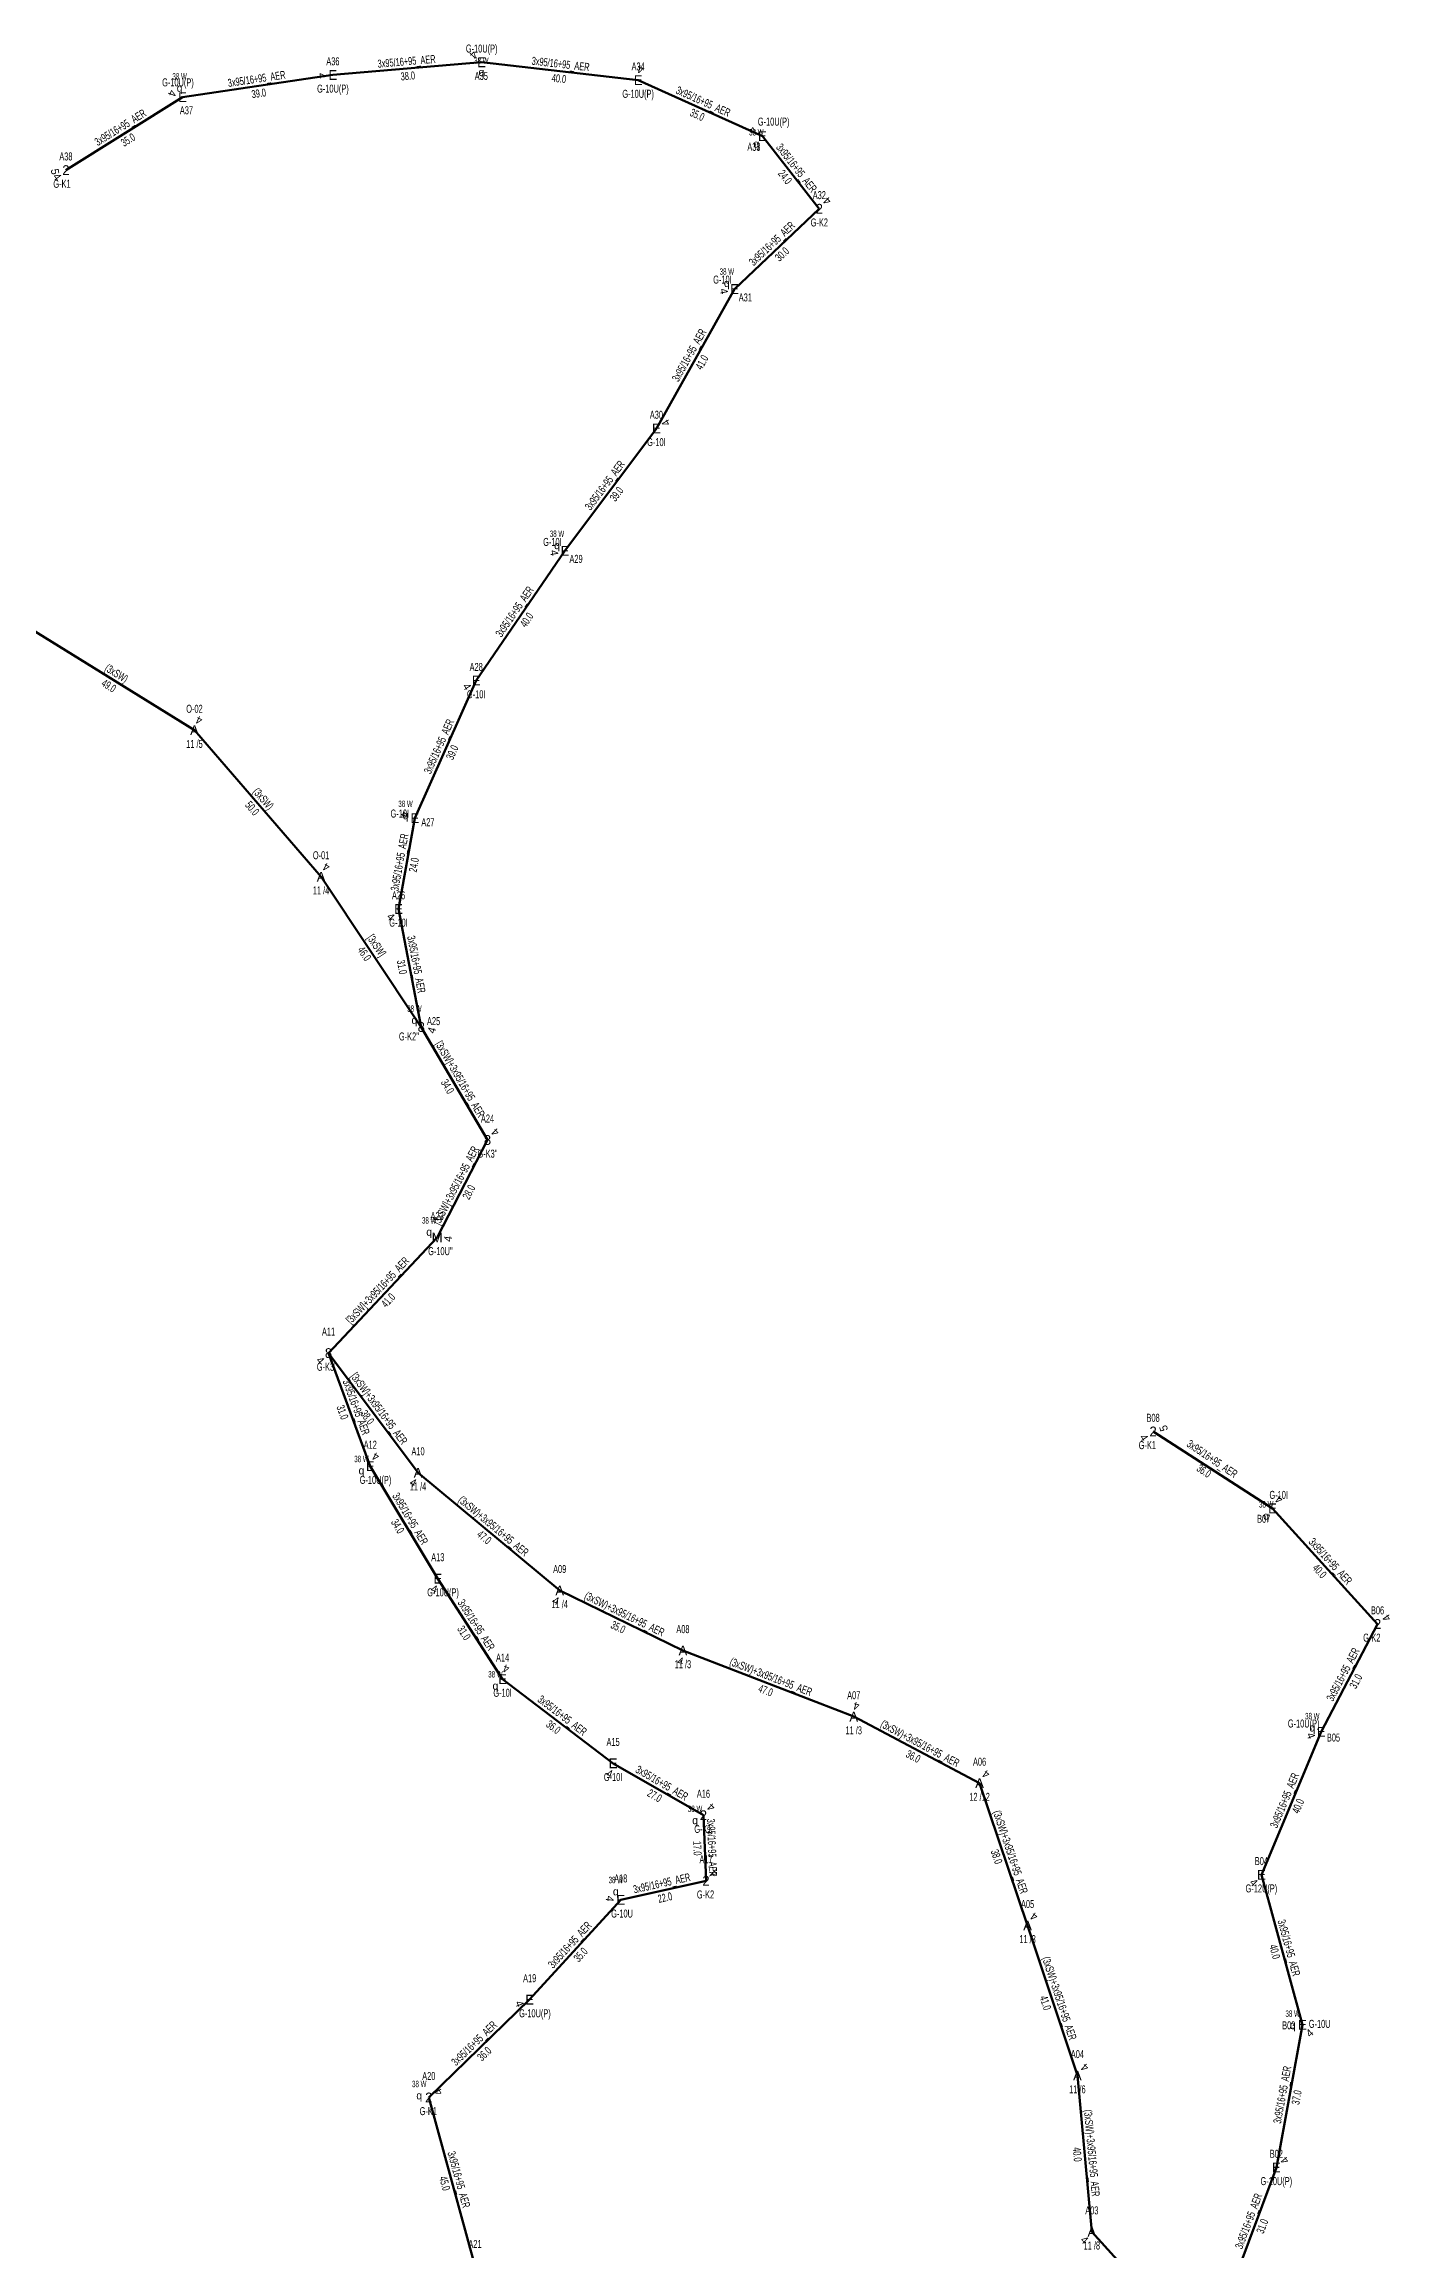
# Model space of a CAD drawing. Header units: millimetres. Extents: x 431745 to 436691, y 4033035 to 4040054.
# Drawn here: x 433035 to 433380, y 4035058 to 4035623 of the extents above; entities that cross this region are included whole.
import ezdxf
from ezdxf.enums import TextEntityAlignment as Align

# ---------------------------------------------------------------- set-up
doc = ezdxf.new("R2010")
doc.units = ezdxf.units.MM
for name, color, linetype, lineweight in [('DIREK_AG_YENI', 108, 'Continuous', 25), ('DIREK_OG_MEVCUT', 16, 'Continuous', 25), ('DIREK_OG_YENI', 10, 'Continuous', 25), ('HAT_AG_HAVAI_YENI', 3, 'Continuous', 50), ('HAT_OG_HAVAI_BYSK', 1, 'Continuous', 70), ('HAT_OG_HAVAI_MEVCUT', 48, 'Continuous', 70), ('HAT_OG_HAVAI_YENI', 1, 'Continuous', 70)]:
    doc.layers.add(name, color=color, linetype=linetype, lineweight=lineweight)
doc.layers.add('LAMBA_GUCU', color=4, linetype='Continuous')
doc.styles.add('Direk', font='B_CAD')
doc.styles.get("Standard").update_dxf_attribs({"font": 'Arial'})

msp = doc.modelspace()

# ---------------------------------------------------------------- linework, layer by layer
at = {"layer": 'HAT_AG_HAVAI_YENI'}
for p, q in [((433109.275882, 4035615.219887), (433070.708433, 4035609.530819)), ((433147.369083, 4035618.468687), (433109.275882, 4035615.219887)), ((433187.526998, 4035613.897119), (433147.369083, 4035618.468687)), ((433219.371002, 4035599.563623), (433187.526998, 4035613.897119)), ((433070.708433, 4035609.530819), (433040.829934, 4035590.842625)), ((433233.979029, 4035580.934518), (433219.371002, 4035599.563623)), ((433212.248459, 4035560.369294), (433233.979029, 4035580.934518)), ((433192.210647, 4035524.651599), (433212.248459, 4035560.369294)), ((433168.76242, 4035493.269667), (433192.210647, 4035524.651599)), ((433146.015, 4035460.041), (433168.76242, 4035493.269667)), ((433130.285082, 4035424.789739), (433146.015, 4035460.041)), ((433126.106823, 4035401.520422), (433130.285082, 4035424.789739)), ((433131.935661, 4035371.266824), (433126.106823, 4035401.520422)), ((433108.157, 4035287.723), (433118.854, 4035258.744)), ((433350.155, 4035247.94), (433319.548, 4035267.647)), ((433118.854, 4035258.744), (433136.172, 4035229.928)), ((433377.088, 4035218.313), (433350.155, 4035247.94)), ((433136.172, 4035229.928), (433152.78348, 4035204.193618)), ((433362.625668, 4035190.709817), (433377.088, 4035218.313)), ((433152.78348, 4035204.193618), (433181.109482, 4035182.603115)), ((433347.31, 4035154.068), (433362.625668, 4035190.709817)), ((433181.109482, 4035182.603115), (433204.269, 4035169.317)), ((433204.269, 4035169.317), (433204.932, 4035152.512)), ((433204.932, 4035152.512), (433183.064, 4035147.622)), ((433357.823, 4035115.627), (433347.31, 4035154.068)), ((433183.064, 4035147.622), (433159.721, 4035122.064)), ((433159.721, 4035122.064), (433133.859, 4035096.9971)), ((433351.143034, 4035079.06701), (433357.823, 4035115.627)), ((433133.859, 4035096.9971), (433145.695034, 4035053.960089)), ((433351.143034, 4035079.06701), (433340.393, 4035050.268))]:
    msp.add_line(p, q, dxfattribs=at)
at = {"layer": 'HAT_OG_HAVAI_BYSK'}
for p, q in [((433106.248031, 4035409.786888), (433131.935661, 4035371.266824)), ((433148.91252, 4035342.334023), (433131.935661, 4035371.266824)), ((433148.91252, 4035342.334023), (433136.002, 4035317.349)), ((433108.157, 4035287.723), (433136.002, 4035317.349)), ((433108.157, 4035287.723), (433131.104605, 4035257.065842))]:
    msp.add_line(p, q, dxfattribs=at)
at = {"layer": 'HAT_OG_HAVAI_MEVCUT'}
for p, q in [((433031.855863, 4035473.31553), (433073.785137, 4035447.317433)), ((433073.785137, 4035447.317433), (433106.248031, 4035409.786888)), ((433131.104605, 4035257.065842), (433167.423903, 4035226.896195)), ((433167.423903, 4035226.896195), (433199.008443, 4035211.501885)), ((433199.008443, 4035211.501885), (433242.801581, 4035194.574035)), ((433275.060859, 4035177.530634), (433242.801581, 4035194.574035)), ((433275.060859, 4035177.530634), (433287.366174, 4035141.060507)), ((433287.366174, 4035141.060507), (433300.137626, 4035102.596798)), ((433300.137626, 4035102.596798), (433303.837451, 4035062.563046))]:
    msp.add_line(p, q, dxfattribs=at)
at = {"layer": 'HAT_OG_HAVAI_YENI'}
msp.add_line((433329.44288, 4035034.368702), (433303.837451, 4035062.563046), dxfattribs=at)

# ---------------------------------------------------------------- texts
at = {"layer": 'DIREK_AG_YENI', "width": 0.53}
for s, p in [('A36', (433109.275882, 4035618.719887)), ('G-10U(P)', (433147.418879, 4035621.991071)), ('G-10U(P)', (433069.552199, 4035613.327264)), ('A35', (433147.319608, 4035614.969036)), ('A34', (433187.526998, 4035617.397119)), ('G-10U(P)', (433109.275882, 4035611.719887)), ('G-10U(P)', (433187.526998, 4035610.397119)), ('A37', (433071.72814, 4035606.182656)), ('G-10U(P)', (433222.268625, 4035603.263652)), ('A33', (433217.213024, 4035596.808059)), ('A38', (433040.829934, 4035594.342625)), ('G-K1', (433039.818219, 4035587.342625)), ('A32', (433233.979029, 4035584.434518)), ('G-K2', (433233.979029, 4035577.434518)), ('G-10I', (433209.142169, 4035562.790562)), ('A31', (433215.008922, 4035558.217588)), ('A30', (433192.210647, 4035528.151599)), ('G-10I', (433192.210647, 4035521.151599)), ('G-10I', (433165.54815, 4035495.569217)), ('A29', (433171.608961, 4035491.233198)), ('A28', (433146.015, 4035463.541)), ('G-10I', (433146.015, 4035456.541)), ('G-10I', (433126.432246, 4035425.976016)), ('A27', (433133.630116, 4035423.759813)), ('A26', (433126.106823, 4035405.020422)), ('G-10I', (433126.106823, 4035398.020422)), ('B08', (433319.548, 4035271.147)), ('A12', (433118.854, 4035264.244)), ('G-K1', (433318.072314, 4035264.147)), ('G-10U(P)', (433120.202925, 4035255.244)), ('G-10I', (433351.739109, 4035251.404451)), ('B07', (433347.893494, 4035245.268747)), ('A13', (433136.172, 4035235.428)), ('G-10U(P)', (433137.520925, 4035226.428)), ('B06', (433377.088, 4035221.813)), ('G-K2', (433375.612314, 4035214.813)), ('A14', (433152.78348, 4035209.693618)), ('G-10I', (433152.78348, 4035200.693618)), ('G-10U(P)', (433358.140421, 4035192.817397)), ('B05', (433365.793383, 4035189.221333)), ('A15', (433181.109482, 4035188.103115)), ('G-10I', (433181.109482, 4035179.103115)), ('A16', (433204.269, 4035174.817)), ('G-K1', (433204.142239, 4035165.817)), ('A17', (433204.932, 4035158.012)), ('B04', (433347.31, 4035157.568)), ('A18', (433183.064, 4035153.122)), ('G-K2', (433204.805239, 4035149.012)), ('G-12U(P)', (433347.31, 4035150.568)), ('G-10U', (433183.40121, 4035144.122)), ('A19', (433159.721, 4035127.564)), ('G-10U(P)', (433161.069925, 4035118.564)), ('B03', (433354.326254, 4035115.476117)), ('G-10U', (433362.250066, 4035115.86168)), ('A20', (433133.859, 4035102.4971)), ('G-K1', (433133.732239, 4035093.4971)), ('B02', (433351.143034, 4035082.56701)), ('G-10U(P)', (433351.143034, 4035075.56701)), ('A21', (433145.695034, 4035059.460089))]:
    msp.add_text(s, height=2.05, dxfattribs=at).set_placement(p, align=Align.MIDDLE_CENTER)
at = {"layer": 'DIREK_AG_YENI', "color": 32, "style": 'Direk'}
for s, rotation, p in [('4', 227.032385, (433145.320213, 4035620.377124)), ('4', 274.195583, (433106.483385, 4035615.015035)), ('4', 527.883365, (433188.114725, 4035616.634741)), ('4', 249.481675, (433068.086065, 4035610.512238)), ('4', 238.850496, (433216.974705, 4035601.011987)), ('5', 277.951162, (433038.056852, 4035590.455304)), ('4', 306.938729, (433038.591954, 4035589.159935)), ('4', 495.000001, (433235.958928, 4035582.914417)), ('4', 281.385954, (433209.503564, 4035559.816526)), ('4', 480.353676, (433194.62683, 4035526.066541)), ('4', 280.012447, (433166.005064, 4035492.782853)), ('4', 302.976241, (433143.66609, 4035458.516985)), ('4', 249.419519, (433127.66378, 4035425.774003)), ('4', 315.000001, (433124.126924, 4035399.540523)), ('5', 106.784629, (433322.228712, 4035268.45557)), ('4', 303.569256, (433317.214989, 4035266.098755)), ('4', 510.502631, (433120.232674, 4035261.181059)), ('4', 503.850462, (433351.806705, 4035250.200944)), ('4', 341.041143, (433135.26231, 4035227.279894)), ('4', 483.569256, (433379.421011, 4035219.861245)), ('4', 521.342405, (433153.679233, 4035206.846471)), ('4', 291.07372, (433360.012936, 4035189.703024)), ('4', 341.342405, (433180.213729, 4035179.950263)), ('4', 496.129648, (433206.209481, 4035171.335547)), ('4', 493.9629, (433206.94741, 4035154.455739)), ('4', 315.000001, (433345.330101, 4035152.088101)), ('4', 263.846209, (433180.280134, 4035147.922153)), ('4', 292.052788, (433157.125853, 4035121.01271)), ('4', 401.339996, (433359.672473, 4035113.524751)), ('4', 479.741443, (433136.290164, 4035098.386143)), ('4', 489.822782, (433353.293515, 4035080.860172))]:
    msp.add_text(s, height=2, rotation=rotation, dxfattribs=at).set_placement(p, align=Align.MIDDLE_CENTER)
at = {"layer": 'DIREK_AG_YENI', "style": 'Direk'}
for s, p in [('E', (433147.369083, 4035618.468687)), ('E', (433109.275882, 4035615.219887)), ('E', (433187.526998, 4035613.897119)), ('E', (433070.708433, 4035609.530819)), ('E', (433219.371002, 4035599.563623)), ('2', (433040.829934, 4035590.842625)), ('2', (433233.979029, 4035580.934518)), ('E', (433212.248459, 4035560.369294)), ('E', (433192.210647, 4035524.651599)), ('E', (433168.76242, 4035493.269667)), ('E', (433146.015, 4035460.041)), ('E', (433130.285082, 4035424.789739)), ('E', (433126.106823, 4035401.520422)), ('2', (433319.548, 4035267.647)), ('E', (433118.854, 4035258.744)), ('E', (433350.155, 4035247.94)), ('E', (433136.172, 4035229.928)), ('2', (433377.088, 4035218.313)), ('E', (433152.78348, 4035204.193618)), ('E', (433362.625668, 4035190.709817)), ('E', (433181.109482, 4035182.603115)), ('2', (433204.269, 4035169.317)), ('2', (433204.932, 4035152.512)), ('E', (433347.31, 4035154.068)), ('E', (433183.064, 4035147.622)), ('E', (433159.721, 4035122.064)), ('E', (433357.823, 4035115.627)), ('2', (433133.859, 4035096.9971)), ('E', (433351.143034, 4035079.06701))]:
    msp.add_text(s, height=2.5, dxfattribs=at).set_placement(p, align=Align.MIDDLE_CENTER)
at = {"layer": 'DIREK_AG_YENI', "color": 4, "style": 'Direk'}
for p in [(433147.333744, 4035615.968936), (433069.980071, 4035611.922364), (433217.829589, 4035597.595363), (433210.276699, 4035561.906227), (433166.729177, 4035494.724288), (433127.895772, 4035425.525401), (433116.60004, 4035257.66249), (433348.539639, 4035246.031962), (433150.948073, 4035202.496185), (433360.363015, 4035191.773019), (433202.130785, 4035168.021609), (433181.810263, 4035149.784902), (433355.325324, 4035115.519227), (433131.414214, 4035097.519612)]:
    msp.add_text('q', height=2, dxfattribs=at).set_placement(p, align=Align.MIDDLE_CENTER)
at = {"layer": 'DIREK_OG_MEVCUT', "width": 0.53}
for s, p in [('O-02', (433073.785137, 4035452.817433)), ('11 /5', (433073.785137, 4035443.817433)), ('O-01', (433106.248031, 4035415.286888)), ('11 /4', (433106.248031, 4035406.286888)), ('A10', (433131.104605, 4035262.565842)), ('11 /4', (433131.104605, 4035253.565842)), ('A09', (433167.423903, 4035232.396195)), ('11 /4', (433167.423903, 4035223.396195)), ('A08', (433199.008443, 4035217.001885)), ('11 /3', (433199.008443, 4035208.001885)), ('A07', (433242.801581, 4035200.074035)), ('11 /3', (433242.801581, 4035191.074035)), ('A06', (433275.060859, 4035183.030634)), ('12 /12', (433275.060859, 4035174.030634)), ('A05', (433287.366174, 4035146.560507)), ('11 /3', (433287.366174, 4035137.560507)), ('A04', (433300.137626, 4035108.096798)), ('11 /6', (433300.137626, 4035099.096798)), ('A03', (433303.837451, 4035068.063046)), ('11 /8', (433303.837451, 4035059.063046))]:
    msp.add_text(s, height=2.05, dxfattribs=at).set_placement(p, align=Align.MIDDLE_CENTER)
at = {"layer": 'DIREK_OG_MEVCUT', "color": 32, "style": 'Direk'}
for rotation, p in [(515.429455, (433074.949414, 4035449.863893)), (511.848941, (433107.569065, 4035412.255667)), (333.407861, (433129.851223, 4035254.562038)), (340.142165, (433166.472778, 4035224.262688)), (347.007695, (433198.378946, 4035208.773564)), (526.075682, (433243.475374, 4035197.291755)), (504.322406, (433276.693885, 4035179.805107)), (504.184091, (433289.004686, 4035143.331031)), (497.640073, (433302.024226, 4035104.665793)), (317.640073, (433301.950851, 4035060.494051))]:
    msp.add_text('4', height=2, rotation=rotation, dxfattribs=at).set_placement(p, align=Align.MIDDLE_CENTER)
at = {"layer": 'DIREK_OG_MEVCUT', "style": 'Direk'}
for p in [(433073.785137, 4035447.317433), (433106.248031, 4035409.786888), (433131.104605, 4035257.065842), (433167.423903, 4035226.896195), (433199.008443, 4035211.501885), (433242.801581, 4035194.574035), (433275.060859, 4035177.530634), (433287.366174, 4035141.060507), (433300.137626, 4035102.596798), (433303.837451, 4035062.563046)]:
    msp.add_text('A', height=2.5, dxfattribs=at).set_placement(p, align=Align.MIDDLE_CENTER)
at = {"layer": 'DIREK_OG_YENI', "color": 4, "style": 'Direk'}
for p in [(433130.167894, 4035373.034591), (433133.961048, 4035318.792785)]:
    msp.add_text('q', height=2, dxfattribs=at).set_placement(p, align=Align.MIDDLE_CENTER)
at = {"layer": 'DIREK_OG_YENI', "style": 'Direk'}
for s, p in [('8', (433131.935661, 4035371.266824)), ('8', (433148.91252, 4035342.334023)), ('M', (433136.002, 4035317.349)), ('8', (433108.157, 4035287.723))]:
    msp.add_text(s, height=2.5, dxfattribs=at).set_placement(p, align=Align.MIDDLE_CENTER)
at = {"layer": 'DIREK_OG_YENI', "color": 32, "style": 'Direk'}
for rotation, p in [(433.077331, (433134.614416, 4035370.451798)), (495.000001, (433150.892419, 4035344.313922)), (443.062283, (433138.781499, 4035317.010787)), (311.561792, (433106.061926, 4035285.865403))]:
    msp.add_text('4', height=2, rotation=rotation, dxfattribs=at).set_placement(p, align=Align.MIDDLE_CENTER)
at = {"layer": 'DIREK_OG_YENI', "width": 0.53}
for s, p in [('A25', (433135.088062, 4035372.78747)), ("G-K2''", (433128.780896, 4035368.861799)), ('A24', (433148.91252, 4035347.834023)), ("G-K3''", (433148.91252, 4035338.834023)), ('A23', (433136.002, 4035322.849)), ("G-10U''", (433136.839132, 4035313.849)), ('A11', (433108.157, 4035293.223)), ("G-K3''", (433107.734915, 4035284.223))]:
    msp.add_text(s, height=2.05, dxfattribs=at).set_placement(p, align=Align.MIDDLE_CENTER)
at = {"layer": 'HAT_AG_HAVAI_YENI', "lineweight": 30, "width": 0.53}
for rotation, p in [(364.874706, (433128.250252, 4035617.691212)), (353.505421, (433167.544183, 4035617.027448)), (368.391164, (433089.868116, 4035613.216254)), (335.766727, (433203.797885, 4035607.50547)), (392.024867, (433055.318439, 4035600.907367, 216520.414967)), (308.101796, (433227.343894, 4035590.773572)), (43.421769, (433222.529485, 4035571.269273)), (60.707349, (433201.48824, 4035542.926327)), (53.233328, (433179.805616, 4035509.469407)), (55.605372, (433156.687209, 4035477.135437)), (65.952714, (433137.373703, 4035442.761684)), (79.820397, (433127.359332, 4035413.305305)), (280.67421, (433129.682176, 4035387.140633)), (290.260174, (433114.302799, 4035273.527822)), (325.964919, (433334.12273, 4035259.794109)), (301.005245, (433128.241243, 4035244.773948)), (312.27288, (433364.250522, 4035233.698236)), (302.842526, (433145.191682, 4035217.521909)), (62.347364, (433369.104099, 4035204.905695)), (322.684807, (433167.461751, 4035194.074383)), (330.156883, (433193.111987, 4035176.697166)), (67.315746, (433354.183474, 4035172.71657)), (272.259591, (433205.449399, 4035160.947926)), (372.605577, (433193.812439, 4035150.896607)), (407.593474, (433170.764878, 4035135.416229, 216579.8605)), (285.295266, (433353.386058, 4035135.071573)), (404.105573, (433146.198415, 4035110.1409, 216566.9295)), (79.646232, (433353.646635, 4035097.499764)), (285.377311, (433140.596588, 4035075.703993, 216572.847517)), (429.531075, (433344.971786, 4035064.964588, 216670.196602))]:
    msp.add_text('3x95/16+95_AER', height=2.05, rotation=rotation, dxfattribs=at).set_placement(p, align=Align.CENTER)
for s, rotation, p in [('38.0', 364.874706, (433128.394713, 4035615.997361)), ('40.0', 353.505421, (433167.351897, 4035615.338358)), ('39.0', 368.391164, (433090.116198, 4035611.534452)), ('35.0', 335.766727, (433203.100115, 4035605.955271)), ('35.0', 392.024867, (433056.219928, 4035599.466077, 216520.414967)), ('24.0', 308.101796, (433226.006137, 4035589.724569)), ('30.0', 43.421769, (433223.698003, 4035570.03454)), ('41.0', 60.707349, (433202.970865, 4035542.094567)), ('39.0', 53.233328, (433181.167451, 4035508.451859)), ('40.0', 55.605372, (433158.089992, 4035476.175125)), ('39.0', 65.952714, (433138.926159, 4035442.06895)), ('24.0', 79.820397, (433129.032572, 4035413.004856)), ('31.0', 280.67421, (433128.011592, 4035386.825751)), ('31.0', 290.260174, (433112.707979, 4035272.93914)), ('36.0', 325.964919, (433333.171239, 4035258.385328)), ('34.0', 301.005245, (433126.784139, 4035243.89825)), ('40.0', 312.27288, (433362.992608, 4035232.55471)), ('31.0', 302.842526, (433143.763403, 4035216.599944)), ('31.0', 62.347364, (433370.609921, 4035204.116709)), ('36.0', 322.684807, (433166.431212, 4035192.722351)), ('27.0', 330.156883, (433192.266022, 4035175.222601)), ('40.0', 67.315746, (433355.751969, 4035172.060961)), ('17.0', 272.259591, (433203.750721, 4035160.8809)), ('22.0', 372.605577, (433194.183444, 4035149.237584)), ('35.0', 407.593474, (433172.020122, 4035134.269771, 216579.8605)), ('40.0', 285.295266, (433351.746273, 4035134.623125)), ('36.0', 404.105573, (433147.381585, 4035108.9202, 216566.9295)), ('37.0', 79.646232, (433355.318954, 4035097.19423)), ('45.0', 285.377311, (433138.957447, 4035075.253196, 216572.847517)), ('31.0', 429.531075, (433346.564451, 4035064.370099, 216670.196602))]:
    msp.add_text(s, height=2.05, rotation=rotation, dxfattribs=at).set_placement(p, align=Align.TOP_CENTER)
at = {"layer": 'HAT_OG_HAVAI_BYSK', "lineweight": 30, "width": 0.53}
for s, rotation, p in [('[3xSW]', 304.160145, (433119.620839, 4035391.593707)), ('[3xSW]+3x95/16+95_AER', 300.47042, (433141.022867, 4035357.420041, 216565.834)), ('[3xSW]+3x95/16+95_AER', 422.673748, (433141.702151, 4035330.231503, 216568.001037)), ('[3xSW]+3x95/16+95_AER', 46.774528, (433121.460172, 4035303.117934, 216568.001037)), ('[3xSW]+3x95/16+95_AER', 306.815719, (433120.311285, 4035272.903778))]:
    msp.add_text(s, height=2.05, rotation=rotation, dxfattribs=at).set_placement(p, align=Align.CENTER)
for s, rotation, p in [('46.0', 304.160145, (433118.214138, 4035390.639143)), ('34.0', 300.47042, (433139.557653, 4035356.557982, 216565.834)), ('28.0', 422.673748, (433143.212443, 4035329.451107, 216568.001037)), ('41.0', 46.774528, (433122.698901, 4035301.953653, 216568.001037)), ('38.0', 306.815719, (433118.950321, 4035271.885064))]:
    msp.add_text(s, height=2.05, rotation=rotation, dxfattribs=at).set_placement(p, align=Align.TOP_CENTER)
at = {"layer": 'HAT_OG_HAVAI_MEVCUT', "lineweight": 30, "width": 0.53}
for s, rotation, p in [('(3xSW)', 328.199166, (433053.268423, 4035461.038884)), ('(3xSW)', 310.858908, (433090.659459, 4035429.108229)), ('(3xSW)+3x95/16+95_AER', 320.284328, (433149.807386, 4035242.634859)), ('(3xSW)+3x95/16+95_AER', 334.015388, (433183.588583, 4035219.963115)), ('(3xSW)+3x95/16+95_AER', 338.866432, (433221.211474, 4035203.830791)), ('(3xSW)+3x95/16+95_AER', 332.151362, (433259.328287, 4035186.803891)), ('(3xSW)+3x95/16+95_AER', 288.644809, (433282.018907, 4035159.567316)), ('(3xSW)+3x95/16+95_AER', 288.36818, (433294.558593, 4035122.096506, 216650.068813)), ('(3xSW)+3x95/16+95_AER', 275.280143, (433302.833932, 4035082.658144, 216651.918726))]:
    msp.add_text(s, height=2.05, rotation=rotation, dxfattribs=at).set_placement(p, align=Align.CENTER)
for s, rotation, p in [('49.0', 328.199166, (433052.372577, 4035459.594079)), ('50.0', 310.858908, (433089.37371, 4035427.996092)), ('47.0', 320.284328, (433148.721123, 4035241.327177)), ('35.0', 334.015388, (433182.843763, 4035218.434965)), ('47.0', 338.866432, (433220.59855, 4035202.245129)), ('36.0', 332.151362, (433258.534154, 4035185.300777)), ('38.0', 288.644809, (433280.408126, 4035159.023825)), ('41.0', 288.36818, (433292.945206, 4035121.560799, 216650.068813)), ('40.0', 275.280143, (433301.141146, 4035082.5017, 216651.918726))]:
    msp.add_text(s, height=2.05, rotation=rotation, dxfattribs=at).set_placement(p, align=Align.TOP_CENTER)
at = {"layer": 'LAMBA_GUCU', "width": 0.55}
for p in [(433147.333086, 4035618.911042), (433069.979413, 4035614.86447), (433217.828931, 4035600.537468), (433210.276041, 4035564.848332), (433166.728519, 4035497.666393), (433127.895114, 4035428.467506), (433130.167236, 4035375.976697), (433133.96039, 4035321.73489), (433116.599382, 4035260.604596), (433348.538981, 4035248.974067), (433150.947415, 4035205.43829), (433360.362357, 4035194.715124), (433202.130127, 4035170.963714), (433181.809605, 4035152.727007), (433355.324666, 4035118.461332), (433131.413556, 4035100.461718)]:
    msp.add_text('38 W', height=1.65, dxfattribs=at).set_placement(p, align=Align.MIDDLE_CENTER)

doc.saveas('drawing.dxf')
